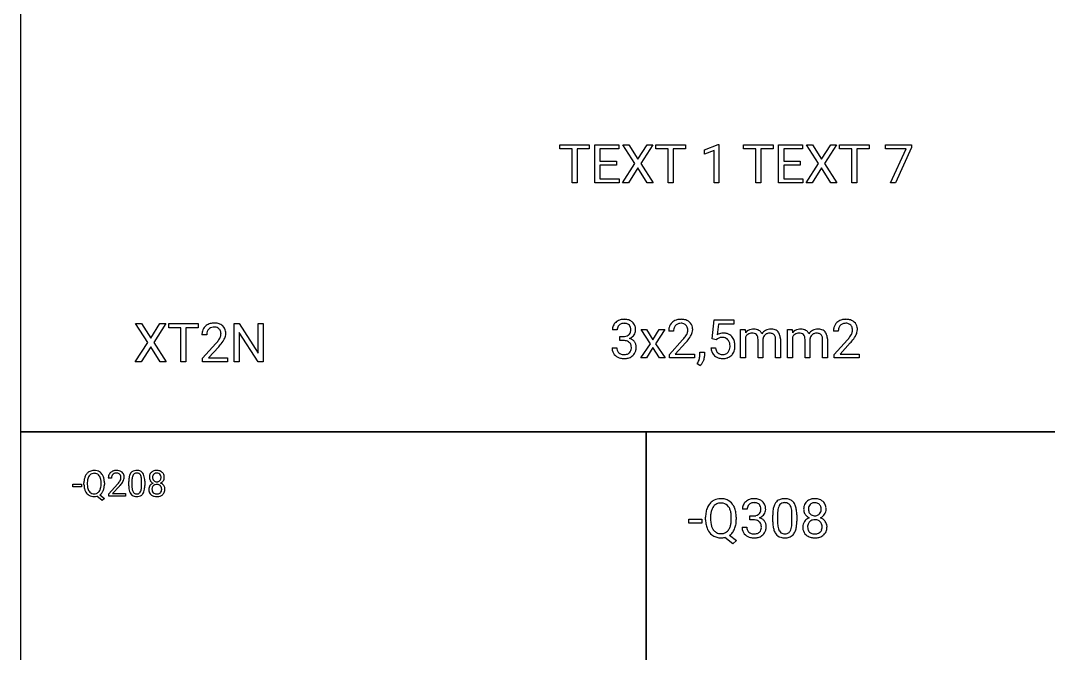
# Model space of a CAD drawing. Header units: metres. Extents: x 0 to 1062, y -1350 to 150.
# Drawn here: x 0 to 287.5, y -962 to -785 of the extents above; entities that cross this region are included whole.
import ezdxf

# ---------------------------------------------------------------- set-up
doc = ezdxf.new("R2010")
doc.units = ezdxf.units.M

msp = doc.modelspace()

# ---------------------------------------------------------------- linework, layer by layer
for p, q in [((0, -750), (0, -900)), ((150.83, -820.85), (150.83, -819.69)), ((150.83, -819.69), (159.08, -819.69)), ((154.25, -820.85), (150.83, -820.85)), ((154.25, -830.36), (154.25, -820.85)), ((159.08, -820.85), (155.65, -820.85)), ((155.65, -820.85), (155.65, -830.36)), ((159.08, -819.69), (159.08, -820.85)), ((160.66, -830.36), (160.66, -819.69)), ((160.66, -819.69), (167.36, -819.69)), ((167.36, -820.85), (162.06, -820.85)), ((162.06, -820.85), (162.06, -824.28)), ((167.36, -819.69), (167.36, -820.85)), ((171.82, -824.98), (168.44, -819.69)), ((168.44, -819.69), (170.09, -819.69)), ((170.09, -819.69), (172.66, -823.78)), ((172.66, -823.78), (175.22, -819.69)), ((176.87, -819.69), (173.5, -824.98)), ((175.22, -819.69), (176.87, -819.69)), ((177.71, -820.85), (177.71, -819.69)), ((177.71, -819.69), (185.96, -819.69)), ((181.13, -820.85), (177.71, -820.85)), ((181.13, -830.36), (181.13, -820.85)), ((185.96, -820.85), (182.53, -820.85)), ((182.53, -820.85), (182.53, -830.36)), ((185.96, -819.69), (185.96, -820.85)), ((191.26, -821.1), (195.14, -819.64)), ((191.26, -822.33), (191.26, -821.1)), ((193.99, -821.33), (191.26, -822.33)), ((193.99, -830.36), (193.99, -821.33)), ((195.14, -819.64), (195.35, -819.64)), ((195.35, -819.64), (195.35, -830.36)), ((202.22, -820.85), (202.22, -819.69)), ((202.22, -819.69), (210.46, -819.69)), ((205.64, -820.85), (202.22, -820.85)), ((205.64, -830.36), (205.64, -820.85)), ((210.46, -820.85), (207.03, -820.85)), ((207.03, -820.85), (207.03, -830.36)), ((210.46, -819.69), (210.46, -820.85)), ((212.04, -830.36), (212.04, -819.69)), ((212.04, -819.69), (218.75, -819.69)), ((218.75, -820.85), (213.45, -820.85)), ((213.45, -820.85), (213.45, -824.28)), ((218.75, -819.69), (218.75, -820.85)), ((223.21, -824.98), (219.83, -819.69)), ((219.83, -819.69), (221.48, -819.69)), ((221.48, -819.69), (224.05, -823.78)), ((224.05, -823.78), (226.61, -819.69)), ((228.26, -819.69), (224.89, -824.98)), ((226.61, -819.69), (228.26, -819.69)), ((229.1, -820.85), (229.1, -819.69)), ((229.1, -819.69), (237.34, -819.69)), ((232.52, -820.85), (229.1, -820.85)), ((232.52, -830.36), (232.52, -820.85)), ((237.34, -820.85), (233.91, -820.85)), ((233.91, -820.85), (233.91, -830.36)), ((237.34, -819.69), (237.34, -820.85)), ((241.96, -820.81), (241.96, -819.69)), ((241.96, -819.69), (249.17, -819.69)), ((247.74, -820.81), (241.96, -820.81)), ((243.33, -830.36), (247.74, -820.81)), ((249.17, -820.46), (244.75, -830.36)), ((249.17, -819.69), (249.17, -820.46)), ((162.06, -824.28), (166.69, -824.28)), ((166.69, -824.28), (166.69, -825.43)), ((168.36, -830.36), (171.82, -824.98)), ((173.5, -824.98), (176.95, -830.36)), ((213.45, -824.28), (218.07, -824.28)), ((218.07, -824.28), (218.07, -825.43)), ((219.75, -830.36), (223.21, -824.98)), ((224.89, -824.98), (228.34, -830.36)), ((166.69, -825.43), (162.06, -825.43)), ((162.06, -825.43), (162.06, -829.21)), ((172.66, -826.2), (170.03, -830.36)), ((175.28, -830.36), (172.66, -826.2)), ((218.07, -825.43), (213.45, -825.43)), ((213.45, -825.43), (213.45, -829.21)), ((224.05, -826.2), (221.41, -830.36)), ((226.67, -830.36), (224.05, -826.2)), ((155.65, -830.36), (154.25, -830.36)), ((167.43, -830.36), (160.66, -830.36)), ((162.06, -829.21), (167.43, -829.21)), ((167.43, -829.21), (167.43, -830.36)), ((170.03, -830.36), (168.36, -830.36)), ((176.95, -830.36), (175.28, -830.36)), ((182.53, -830.36), (181.13, -830.36)), ((195.35, -830.36), (193.99, -830.36)), ((207.03, -830.36), (205.64, -830.36)), ((218.82, -830.36), (212.04, -830.36)), ((213.45, -829.21), (218.82, -829.21)), ((218.82, -829.21), (218.82, -830.36)), ((221.41, -830.36), (219.75, -830.36)), ((228.34, -830.36), (226.67, -830.36)), ((233.91, -830.36), (232.52, -830.36)), ((244.75, -830.36), (243.33, -830.36)), ((35.56, -875.03), (32.18, -869.74)), ((32.18, -869.74), (33.83, -869.74)), ((33.83, -869.74), (36.4, -873.83)), ((36.4, -873.83), (38.96, -869.74)), ((40.61, -869.74), (37.24, -875.03)), ((38.96, -869.74), (40.61, -869.74)), ((41.45, -870.9), (41.45, -869.74)), ((41.45, -869.74), (49.7, -869.74)), ((44.87, -870.9), (41.45, -870.9)), ((44.87, -880.41), (44.87, -870.9)), ((49.7, -870.9), (46.27, -870.9)), ((46.27, -870.9), (46.27, -880.41)), ((49.7, -869.74), (49.7, -870.9)), ((59.7, -880.41), (59.7, -869.74)), ((59.7, -869.74), (61.11, -869.74)), ((61.11, -869.74), (66.5, -878)), ((66.5, -878), (66.5, -869.74)), ((66.5, -869.74), (67.9, -869.74)), ((67.9, -869.74), (67.9, -880.41)), ((193.48, -874), (194.02, -868.68)), ((194.02, -868.68), (199.49, -868.68)), ((195.17, -869.93), (194.85, -872.84)), ((199.49, -869.93), (195.17, -869.93)), ((199.49, -868.68), (199.49, -869.93)), ((52.08, -872.88), (50.72, -872.88)), ((66.48, -880.41), (61.11, -872.19)), ((61.11, -872.19), (61.11, -880.41)), ((166.89, -871.48), (165.53, -871.48)), ((167.6, -873.35), (168.62, -873.35)), ((167.6, -874.46), (167.6, -873.35)), ((176.15, -875.34), (173.55, -871.42)), ((173.55, -871.42), (175.12, -871.42)), ((175.12, -871.42), (176.86, -874.31)), ((176.86, -874.31), (178.61, -871.42)), ((180.2, -871.42), (177.6, -875.34)), ((178.61, -871.42), (180.2, -871.42)), ((182.64, -871.82), (181.29, -871.82)), ((194.57, -874.27), (193.48, -874)), ((194.92, -873.98), (194.57, -874.27)), ((201.41, -879.34), (201.41, -871.42)), ((201.41, -871.42), (202.7, -871.42)), ((202.7, -871.42), (202.73, -872.3)), ((202.77, -873.56), (202.77, -879.34)), ((214.56, -879.34), (214.56, -871.42)), ((214.56, -871.42), (215.84, -871.42)), ((215.84, -871.42), (215.88, -872.3)), ((215.92, -873.56), (215.92, -879.34)), ((228.73, -871.82), (227.37, -871.82)), ((32.1, -880.41), (35.56, -875.03)), ((36.4, -876.25), (33.77, -880.41)), ((39.02, -880.41), (36.4, -876.25)), ((37.24, -875.03), (40.69, -880.41)), ((50.93, -879.43), (54.62, -875.33)), ((55.42, -876.2), (52.56, -879.3)), ((165.44, -876.53), (166.8, -876.53)), ((168.62, -874.46), (167.6, -874.46)), ((173.47, -879.34), (176.15, -875.34)), ((176.88, -876.38), (175.05, -879.34)), ((178.71, -879.34), (176.88, -876.38)), ((177.6, -875.34), (180.28, -879.34)), ((181.49, -878.37), (185.18, -874.27)), ((185.98, -875.14), (183.13, -878.24)), ((193.1, -876.54), (194.38, -876.54)), ((206.28, -879.34), (206.28, -874.15)), ((207.65, -874.08), (207.65, -879.34)), ((211.17, -879.34), (211.17, -874.11)), ((212.52, -874.03), (212.52, -879.34)), ((219.43, -879.34), (219.43, -874.15)), ((220.79, -874.08), (220.79, -879.34)), ((224.32, -879.34), (224.32, -874.11)), ((225.67, -874.03), (225.67, -879.34)), ((227.58, -878.37), (231.27, -874.27)), ((232.07, -875.14), (229.21, -878.24)), ((50.93, -880.41), (50.93, -879.43)), ((52.56, -879.3), (57.91, -879.3)), ((57.91, -879.3), (57.91, -880.41)), ((175.05, -879.34), (173.47, -879.34)), ((180.28, -879.34), (178.71, -879.34)), ((181.49, -879.34), (181.49, -878.37)), ((188.48, -879.34), (181.49, -879.34)), ((183.13, -878.24), (188.48, -878.24)), ((188.48, -878.24), (188.48, -879.34)), ((189.96, -878.96), (189.96, -877.74)), ((189.96, -877.74), (191.28, -877.74)), ((191.28, -877.74), (191.28, -878.8)), ((202.77, -879.34), (201.41, -879.34)), ((207.65, -879.34), (206.28, -879.34)), ((212.52, -879.34), (211.17, -879.34)), ((215.92, -879.34), (214.56, -879.34)), ((220.79, -879.34), (219.43, -879.34)), ((225.67, -879.34), (224.32, -879.34)), ((227.58, -879.34), (227.58, -878.37)), ((234.56, -879.34), (227.58, -879.34)), ((229.21, -878.24), (234.56, -878.24)), ((234.56, -878.24), (234.56, -879.34)), ((33.77, -880.41), (32.1, -880.41)), ((40.69, -880.41), (39.02, -880.41)), ((46.27, -880.41), (44.87, -880.41)), ((57.91, -880.41), (50.93, -880.41)), ((61.11, -880.41), (59.7, -880.41)), ((67.9, -880.41), (66.48, -880.41)), ((190.01, -881.47), (189.24, -880.94)), ((0, -900), (400, -900)), ((175, -900), (0, -900)), ((0, -900), (0, -1050)), ((175, -1050), (175, -900)), ((437.5, -900), (175, -900)), ((175, -900), (175, -1050)), ((17.73, -914.74), (17.73, -914.23)), ((18.67, -914.16), (18.67, -914.68)), ((22.52, -914.75), (22.52, -914.22)), ((23.46, -914.22), (23.46, -914.68)), ((25.43, -912.99), (24.53, -912.99)), ((30.25, -915.09), (30.25, -913.89)), ((31.16, -913.67), (31.16, -915.11)), ((33.84, -915.21), (33.84, -913.74)), ((34.74, -913.8), (34.74, -914.97)), ((14.62, -915.35), (14.62, -914.61)), ((14.62, -914.61), (17.01, -914.61)), ((17.01, -915.35), (14.62, -915.35)), ((17.01, -914.61), (17.01, -915.35)), ((24.67, -917.35), (27.13, -914.62)), ((27.66, -915.2), (25.76, -917.27)), ((22.84, -919.2), (21.34, -918.01)), ((22.21, -917.62), (23.48, -918.61)), ((23.48, -918.61), (22.84, -919.2)), ((24.67, -918), (24.67, -917.35)), ((29.33, -918), (24.67, -918)), ((25.76, -917.27), (29.33, -917.27)), ((29.33, -917.27), (29.33, -918)), ((203.25, -921.64), (201.9, -921.64)), ((186.94, -925.53), (186.94, -924.42)), ((186.94, -924.42), (190.51, -924.42)), ((190.51, -925.53), (186.94, -925.53)), ((190.51, -924.42), (190.51, -925.53)), ((191.6, -924.61), (191.6, -923.84)), ((193.01, -923.73), (193.01, -924.52)), ((198.78, -924.62), (198.78, -923.83)), ((200.19, -923.84), (200.19, -924.52)), ((203.97, -923.51), (204.99, -923.51)), ((203.97, -924.62), (203.97, -923.51)), ((204.99, -924.62), (203.97, -924.62)), ((210.38, -925.14), (210.38, -923.33)), ((211.74, -923), (211.74, -925.17)), ((215.76, -925.32), (215.76, -923.1)), ((217.11, -923.2), (217.11, -924.96)), ((201.8, -926.69), (203.17, -926.69)), ((199.26, -931.31), (197.01, -929.52)), ((198.32, -928.93), (200.22, -930.42)), ((200.22, -930.42), (199.26, -931.31))]:
    msp.add_line(p, q)
for centre, radius, start, end in [((53.7, -872.65), 2.96, 133.4629, 164.4994), ((53.8, -872.73), 3.09, 109.3993, 133.7311), ((53.89, -872.5), 1.75, 127.5802, 135.7627), ((54.09, -873.56), 3.96, 93.838, 109.2571), ((53.96, -872.62), 1.88, 103.7449, 127.1517), ((54.18, -873.51), 2.8, 89.4583, 103.8184), ((54.2, -874.76), 5.16, 89.9476, 94.2489), ((54.24, -874.11), 4.52, 77.3427, 90.4709), ((54.21, -873.17), 2.47, 85.2826, 90.0571), ((54.27, -872.64), 1.93, 68.7646, 85.6884), ((54.37, -872.36), 1.63, 43.1432, 68.4156), ((54.58, -872.67), 3.04, 56.0713, 77.4694), ((54.74, -872.39), 2.71, 47.9297, 55.6151), ((54.87, -872.27), 2.53, 9.7854, 48.2551), ((168.38, -871.44), 2.85, 156.7254, 180.6895), ((168.3, -871.46), 2.78, 131.5241, 155.8625), ((168.55, -871.67), 3.1, 109.4923, 132.2591), ((168.8, -871.42), 1.91, 158.8914, 175.6954), ((168.53, -871.32), 1.62, 133.5328, 158.5491), ((168.61, -871.41), 1.74, 103.4748, 133.5694), ((168.72, -872.2), 3.67, 94.0186, 109.2749), ((168.79, -872.13), 2.49, 89.5225, 103.6892), ((168.81, -873.09), 4.56, 89.9538, 94.3439), ((168.85, -873.05), 4.51, 77.1833, 90.4936), ((168.82, -872.94), 3.29, 84.9801, 90.1027), ((168.96, -871.73), 2.07, 64.9824, 85.9768), ((169.23, -871.1), 1.39, 16.7478, 64.0965), ((169.2, -871.56), 2.99, 55.4019, 77.3239), ((168.08, -871.47), 2.61, -1.0476, 17.2451), ((169.37, -871.27), 2.65, 47.0236, 54.9155), ((169.45, -871.19), 2.53, 20.8442, 47.0924), ((168.77, -871.43), 3.26, 4.0223, 20.6137), ((185.05, -871.79), 3.76, 164.6898, 180.4794), ((184.27, -871.59), 2.96, 133.4629, 164.4994), ((184.37, -871.67), 3.09, 109.3993, 133.7311), ((185.21, -871.73), 2.56, 161.2165, 176.3918), ((184.53, -871.5), 1.84, 135.9423, 161.1924), ((184.45, -871.44), 1.75, 127.5802, 135.7627), ((184.65, -872.5), 3.96, 93.838, 109.2571), ((184.53, -871.56), 1.88, 103.7449, 127.1517), ((184.75, -872.44), 2.8, 89.4583, 103.8184), ((184.77, -873.7), 5.16, 89.9476, 94.2489), ((184.81, -873.05), 4.52, 77.3427, 90.4709), ((184.78, -872.11), 2.47, 85.2826, 90.0571), ((184.83, -871.57), 1.93, 68.7646, 85.6884), ((184.93, -871.3), 1.63, 43.1432, 68.4156), ((185.14, -871.61), 3.04, 56.0713, 77.4694), ((184.83, -871.41), 1.78, 14.3635, 43.5045), ((184.33, -871.53), 2.3, -0.4249, 14.3017), ((185.31, -871.32), 2.71, 47.9297, 55.6151), ((185.44, -871.2), 2.53, 9.7854, 48.2551), ((184.61, -871.38), 3.38, -0.2347, 10.2587), ((231.13, -871.79), 3.76, 164.6898, 180.4794), ((230.35, -871.59), 2.96, 133.4629, 164.4994), ((230.45, -871.67), 3.09, 109.3993, 133.7311), ((231.29, -871.73), 2.56, 161.2165, 176.3918), ((230.61, -871.5), 1.84, 135.9423, 161.1924), ((230.54, -871.44), 1.75, 127.5802, 135.7627), ((230.73, -872.5), 3.96, 93.838, 109.2571), ((230.61, -871.56), 1.88, 103.7449, 127.1517), ((230.83, -872.44), 2.8, 89.4583, 103.8184), ((230.85, -873.7), 5.16, 89.9476, 94.2489), ((230.89, -873.05), 4.52, 77.3427, 90.4709), ((230.86, -872.11), 2.47, 85.2826, 90.0571), ((230.92, -871.57), 1.93, 68.7646, 85.6884), ((231.02, -871.3), 1.63, 43.1432, 68.4156), ((231.22, -871.61), 3.04, 56.0713, 77.4694), ((230.91, -871.41), 1.78, 14.3635, 43.5045), ((230.41, -871.53), 2.3, -0.4249, 14.3017), ((231.39, -871.32), 2.71, 47.9297, 55.6151), ((231.52, -871.2), 2.53, 9.7854, 48.2551), ((230.69, -871.38), 3.38, -0.2347, 10.2587), ((54.48, -872.85), 3.76, 164.6898, 180.4794), ((55.54, -872.88), 3.46, 175.9224, 180.0552), ((54.64, -872.8), 2.56, 161.2165, 176.3918), ((53.96, -872.56), 1.84, 135.9423, 161.1924), ((50.38, -870.75), 6.19, -37.1463, -31.3391), ((54.26, -872.47), 1.78, 14.3635, 43.5045), ((52.61, -872.13), 3.56, -30.9941, -28.2007), ((53.48, -872.58), 2.58, -28.5611, -7.5167), ((53.77, -872.6), 2.3, -0.4249, 14.3017), ((53.61, -872.61), 2.45, -7.2295, 0.0186), ((52.65, -871.87), 4.86, -29.9823, -16.869), ((54.47, -872.42), 2.95, -16.7689, -0.5227), ((54.04, -872.44), 3.38, -0.2347, 10.2587), ((169.32, -871.47), 2.43, 175.3005, 180.056), ((168.6, -870.31), 3.04, -89.5828, -76.9872), ((168.84, -871.32), 2, -77.1573, -56.3541), ((168.98, -871.55), 1.73, -55.8505, -48.2326), ((169.07, -871.65), 1.6, -48.425, -9.5404), ((169.19, -871.04), 3.06, -67.545, -59.8681), ((169.49, -876.72), 2.98, 56.2745, 72.9348), ((168.49, -871.53), 2.19, -10.1534, 0.2425), ((169.4, -871.39), 2.65, -60.0327, -34.5866), ((169.43, -871.38), 2.64, -35.1102, -18.9028), ((169.89, -871.55), 2.15, -18.6386, -0.0375), ((167.69, -871.55), 4.35, -0.0603, 4.499), ((186.1, -871.82), 3.46, 175.9224, 180.0552), ((174.9, -865.11), 13.77, -41.6897, -37.1461), ((180.94, -869.69), 6.19, -37.1463, -31.3391), ((183.18, -871.07), 3.56, -30.9941, -28.2007), ((184.05, -871.52), 2.58, -28.5611, -7.5167), ((179.36, -868.57), 9.31, -40.6727, -30.0526), ((184.18, -871.55), 2.45, -7.2295, 0.0186), ((183.22, -870.8), 4.86, -29.9823, -16.869), ((185.04, -871.36), 2.95, -16.7689, -0.5227), ((196.53, -875.7), 3.32, 96.5934, 120.3494), ((195.91, -875.27), 1.62, 112.8903, 127.3219), ((196.1, -875.73), 2.12, 100.7451, 112.8151), ((196.29, -876.78), 3.19, 89.5776, 100.6312), ((196.62, -876.37), 3.99, 89.9156, 96.8935), ((196.33, -876.1), 2.51, 79.6849, 90.2352), ((196.66, -875.95), 3.57, 74.1679, 90.5368), ((196.45, -875.5), 1.89, 41.5762, 80.1308), ((196.88, -875.16), 2.75, 41.3103, 73.9507), ((196.56, -875.44), 3.17, 17.7378, 41.4122), ((204.88, -874.09), 2.8, 100.3147, 140.1566), ((204.75, -874.4), 2.15, 145.15, 156.9011), ((204.36, -874.13), 1.68, 103.2507, 145.2633), ((204.57, -874.92), 2.5, 89.4977, 103.6889), ((205.07, -874.97), 3.7, 89.7492, 100.6868), ((204.63, -874.77), 2.35, 73.6234, 90.9303), ((205.11, -874.71), 3.44, 77.6386, 90.4719), ((204.9, -873.82), 1.36, 48.5718, 73.4638), ((204.9, -873.78), 1.34, 16.9411, 47.2709), ((205.39, -873.51), 2.2, 52.0491, 78.0346), ((203.84, -874.11), 2.44, -1.0348, 16.955), ((205.4, -873.43), 2.14, 24.4324, 50.9273), ((209.81, -874.26), 3, 118.576, 145.1954), ((210.09, -874.34), 2.46, 169.6382, 174.0077), ((209.63, -874.24), 1.98, 154.8037, 169.9564), ((209.35, -874.12), 1.68, 132.0197, 154.5908), ((209.36, -874.12), 1.69, 104.1018, 132.2478), ((209.67, -873.97), 2.68, 102.9387, 118.8207), ((209.46, -874.55), 2.13, 89.609, 104.0282), ((209.85, -874.8), 3.52, 89.6091, 102.8285), ((209.5, -875.45), 3.03, 80.5344, 90.4335), ((209.94, -874.72), 3.45, 71.7698, 91.0655), ((209.71, -874.2), 1.76, 66.4323, 80.6559), ((209.98, -873.6), 1.1, 43.25, 66.571), ((209.87, -873.68), 1.24, 25.3306, 42.396), ((209.44, -873.88), 1.71, 11.4675, 25.2189), ((210.38, -873.36), 2.02, 30.0284, 71.7493), ((208.37, -874.09), 2.8, -0.5371, 11.3469), ((209.8, -873.68), 2.68, 12.5337, 29.6219), ((208.08, -874.06), 4.44, 0.3768, 12.5853), ((218.03, -874.09), 2.8, 100.3147, 140.1566), ((217.9, -874.4), 2.15, 145.15, 156.9011), ((217.51, -874.13), 1.68, 103.2507, 145.2633), ((217.72, -874.92), 2.5, 89.4977, 103.6889), ((218.21, -874.97), 3.7, 89.7492, 100.6868), ((217.78, -874.77), 2.35, 73.6234, 90.9303), ((218.26, -874.71), 3.44, 77.6386, 90.4719), ((218.05, -873.82), 1.36, 48.5718, 73.4638), ((218.05, -873.78), 1.34, 16.9411, 47.2709), ((218.54, -873.51), 2.2, 52.0491, 78.0346), ((216.99, -874.11), 2.44, -1.0348, 16.955), ((218.54, -873.43), 2.14, 24.4324, 50.9273), ((222.96, -874.26), 3, 118.576, 145.1954), ((223.24, -874.34), 2.46, 169.6382, 174.0077), ((222.77, -874.24), 1.98, 154.8037, 169.9564), ((222.5, -874.12), 1.68, 132.0197, 154.5908), ((222.51, -874.12), 1.69, 104.1018, 132.2478), ((222.81, -873.97), 2.68, 102.9387, 118.8207), ((222.61, -874.55), 2.13, 89.609, 104.0282), ((223, -874.8), 3.52, 89.6091, 102.8285), ((222.65, -875.45), 3.03, 80.5344, 90.4335), ((223.08, -874.72), 3.45, 71.7698, 91.0655), ((222.86, -874.2), 1.76, 66.4323, 80.6559), ((223.12, -873.6), 1.1, 43.25, 66.571), ((223.01, -873.68), 1.24, 25.3306, 42.396), ((222.59, -873.88), 1.71, 11.4675, 25.2189), ((223.53, -873.36), 2.02, 30.0284, 71.7493), ((221.52, -874.09), 2.8, -0.5371, 11.3469), ((222.94, -873.68), 2.68, 12.5337, 29.6219), ((221.23, -874.06), 4.44, 0.3768, 12.5853), ((232.18, -871.82), 3.46, 175.9224, 180.0552), ((220.99, -865.11), 13.77, -41.6897, -37.1461), ((227.03, -869.69), 6.19, -37.1463, -31.3391), ((229.26, -871.07), 3.56, -30.9941, -28.2007), ((230.13, -871.52), 2.58, -28.5611, -7.5167), ((225.44, -868.57), 9.31, -40.6727, -30.0526), ((230.26, -871.55), 2.45, -7.2295, 0.0186), ((229.3, -870.8), 4.86, -29.9823, -16.869), ((231.12, -871.36), 2.95, -16.7689, -0.5227), ((44.34, -866.17), 13.77, -41.6897, -37.1461), ((44.61, -866.21), 14.72, -42.7398, -40.1353), ((48.8, -869.63), 9.31, -40.6727, -30.0526), ((168.74, -876.54), 3.3, 179.7619, 190.8396), ((168.91, -876.55), 2.11, 179.4882, 195.5731), ((168.59, -878.27), 3.81, 80.1228, 89.5476), ((168.81, -877.01), 2.53, 67.7818, 80.1624), ((169.09, -876.35), 1.81, 49.2602, 67.8329), ((169.22, -876.17), 1.59, 14.7964, 48.8337), ((168.49, -876.49), 2.35, -18.8839, -3.539), ((168.48, -876.37), 2.37, -0.6035, 14.9827), ((167.6, -876.4), 3.25, -4.0548, 0.0584), ((169.8, -876.22), 2.39, 36.7001, 55.9859), ((169.85, -876.18), 2.32, 16.751, 36.6134), ((168.64, -876.4), 3.56, -15.6572, 0.5353), ((169.26, -876.34), 2.94, -0.5437, 16.4445), ((175.17, -865.15), 14.72, -42.7398, -40.1353), ((197.48, -876.15), 4.39, -174.9109, -170.4845), ((196.55, -876.33), 3.45, -170.8583, -155.2291), ((197.3, -876.16), 2.94, -172.7156, -160.2165), ((196.31, -875.64), 2.1, 34.5375, 41.9472), ((196.16, -875.72), 2.26, 12.9794, 34.1925), ((195.2, -876.06), 3.24, -16.3392, -3.1048), ((195.26, -875.93), 3.18, -0.4468, 13.0284), ((194.03, -875.96), 4.42, -3.5369, 0.0475), ((195.41, -875.81), 4.38, 3.47, 17.7593), ((194.95, -875.99), 4.86, -13.0447, 0.4896), ((193.98, -875.94), 5.82, -0.0495, 3.888), ((221.25, -865.15), 14.72, -42.7398, -40.1353), ((168.06, -876.68), 2.61, -169.3312, -130.1365), ((168.48, -876.22), 3.23, -130.5569, -102.6389), ((168.45, -876.67), 1.63, -164.2311, -132.3002), ((168.56, -876.55), 1.8, -132.487, -108.5724), ((168.79, -874.94), 4.55, -102.8748, -89.5849), ((168.75, -876), 2.38, -108.5063, -93.6627), ((168.82, -875.26), 3.13, -94.0728, -89.9494), ((168.85, -875.48), 2.9, -90.5457, -77.1922), ((168.82, -874.49), 5, -90.0477, -85.8398), ((168.93, -875.57), 3.91, -86.2036, -71.3288), ((169.06, -876.43), 1.93, -77.0037, -62.3965), ((169.22, -876.75), 1.58, -62.2119, -45.4862), ((169.18, -876.33), 3.12, -71.1977, -48.084), ((169.18, -876.72), 1.62, -45.1232, -18.8574), ((169.46, -876.62), 2.71, -48.3599, -15.8296), ((186.77, -878.87), 3.19, -20.1548, -1.7403), ((188.09, -878.79), 3.2, -20.5761, -0.2519), ((195.98, -876.58), 2.83, -155.017, -131.1714), ((196.12, -876.4), 3.05, -131.0741, -102.986), ((196.34, -876.52), 1.92, -160.4037, -139.6121), ((196.12, -876.68), 1.65, -139.0852, -131.4217), ((196.19, -876.6), 1.75, -131.2758, -108.1216), ((196.4, -875.29), 4.2, -103.1557, -89.5859), ((196.36, -876.08), 2.3, -108.0685, -93.6128), ((196.42, -875.4), 2.99, -93.9966, -89.9522), ((196.45, -876.16), 2.22, -90.5796, -73.5789), ((196.43, -874.54), 4.95, -90.0602, -85.5664), ((196.56, -875.79), 3.7, -86.0508, -69.6335), ((196.58, -876.65), 1.71, -73.275, -39.3994), ((196.86, -876.61), 2.82, -69.439, -43.1582), ((196.24, -876.37), 2.15, -39.3705, -16.1409), ((196.75, -876.51), 2.97, -43.1841, -35.3691), ((196.48, -876.35), 3.29, -34.9299, -12.9398), ((185.98, -878.56), 4.04, -36.1356, -20.3888), ((188.04, -879.06), 3.11, -50.7115, -37.3395), ((187.39, -878.57), 3.92, -37.2714, -25.8294), ((187.43, -878.56), 3.89, -26.176, -20.2469), ((20.46, -913.34), 2.53, 122.6491, 140.1581), ((20.51, -913.42), 2.62, 97.141, 122.5801), ((20.59, -913.92), 3.13, 89.9057, 97.4096), ((20.61, -913.83), 3.04, 74.9772, 90.3785), ((20.72, -913.38), 2.57, 57.5271, 74.7509), ((20.72, -913.37), 2.57, 31.3472, 57.3704), ((26.59, -912.89), 2.06, 109.3993, 133.7311), ((26.77, -913.44), 2.64, 93.838, 109.2571), ((26.85, -914.24), 3.44, 89.9476, 94.2489), ((26.88, -913.81), 3.01, 77.3427, 90.4709), ((27.1, -912.85), 2.03, 56.0713, 77.4694), ((27.21, -912.66), 1.81, 47.9297, 55.6151), ((27.3, -912.58), 1.69, 9.7854, 48.2551), ((32.17, -912.53), 1.69, 113.9045, 144.8711), ((32.38, -913.04), 2.24, 94.2783, 113.4357), ((32.49, -913.98), 3.19, 89.919, 94.9543), ((32.51, -913.75), 2.96, 79.8808, 90.3219), ((32.7, -912.79), 1.98, 59.7342, 80.2344), ((32.84, -912.52), 1.67, 36.1874, 59.1551), ((37.74, -912.58), 1.7, 132.2456, 164.5091), ((37.88, -912.73), 1.9, 108.8611, 132.4173), ((38.05, -913.23), 2.43, 93.7702, 108.744), ((38.11, -913.93), 3.14, 89.9506, 94.1551), ((38.14, -913.52), 2.72, 76.5948, 90.4404), ((38.32, -912.77), 1.95, 47.8368, 76.7776), ((38.5, -912.58), 1.69, 22.0412, 47.9277), ((22.73, -914.2), 5, 169.1598, 180.2946), ((21.59, -913.99), 3.83, 155.8166, 169.1085), ((20.84, -913.64), 3.01, 140.3944, 156.0034), ((23.37, -914.19), 4.7, 171.0123, 179.58), ((21.88, -913.95), 3.19, 159.9553, 171.0502), ((21.02, -913.63), 2.27, 143.3323, 160.0447), ((20.7, -913.41), 1.88, 135.1962, 143.0669), ((20.49, -913.19), 1.58, 108.822, 135.4393), ((20.57, -913.48), 1.88, 89.4032, 108.3103), ((20.6, -913.75), 2.15, 78.5745, 90.3014), ((20.72, -913.21), 1.59, 35.4899, 78.9194), ((20.26, -913.56), 2.17, 21.4434, 35.9895), ((19.43, -913.88), 3.06, 9.8565, 21.4123), ((17.66, -914.18), 4.86, -0.4219, 9.7739), ((20.22, -913.7), 3.17, 24.1911, 31.7086), ((19.64, -913.95), 3.79, 10.6548, 24.0391), ((18.32, -914.2), 5.13, -0.3161, 10.6209), ((27.04, -912.97), 2.51, 164.6898, 180.4794), ((26.52, -912.83), 1.97, 133.4629, 164.4994), ((27.74, -912.99), 2.31, 175.9224, 180.0552), ((27.14, -912.93), 1.71, 161.2165, 176.3918), ((26.69, -912.78), 1.23, 135.9423, 161.1924), ((26.64, -912.73), 1.16, 127.5802, 135.7627), ((26.69, -912.81), 1.26, 103.7449, 127.1517), ((26.84, -913.4), 1.87, 89.4583, 103.8184), ((26.86, -913.18), 1.64, 85.2826, 90.0571), ((26.9, -912.82), 1.28, 68.7646, 85.6884), ((20.28, -908.51), 9.18, -41.6897, -37.1461), ((26.96, -912.64), 1.09, 43.1432, 68.4156), ((24.3, -911.57), 4.13, -37.1463, -31.3391), ((26.89, -912.71), 1.19, 14.3635, 43.5045), ((25.79, -912.49), 2.37, -30.9941, -28.2007), ((26.37, -912.79), 1.72, -28.5611, -7.5167), ((23.25, -910.82), 6.21, -40.6727, -30.0526), ((26.56, -912.8), 1.53, -0.4249, 14.3017), ((26.46, -912.81), 1.63, -7.2295, 0.0186), ((25.82, -912.31), 3.24, -29.9823, -16.869), ((27.03, -912.68), 1.97, -16.7689, -0.5227), ((26.75, -912.69), 2.25, -0.2347, 10.2587), ((36.99, -913.84), 6.73, 171.3605, 180.4314), ((34.11, -913.4), 3.82, 160.3049, 171.3303), ((32.72, -912.9), 2.35, 145.1146, 160.3691), ((37.01, -913.69), 5.86, 173.626, 179.7295), ((34.61, -913.42), 3.43, 165.0175, 173.7342), ((33.08, -913), 1.85, 149.6234, 165.4259), ((32.4, -912.6), 1.06, 125.8471, 149.3151), ((32.39, -912.62), 1.07, 101.6851, 125.0627), ((32.49, -913.05), 1.52, 89.6223, 101.9167), ((32.5, -913.22), 1.68, 84.3403, 90.0926), ((32.56, -912.75), 1.21, 63.4356, 85.0199), ((32.62, -912.6), 1.05, 30.7009, 62.4934), ((32.06, -912.93), 1.7, 16.4173, 30.7965), ((30.68, -913.35), 3.14, 7.0754, 16.6026), ((27.9, -913.7), 5.94, -0.3813, 7.0913), ((32.26, -912.91), 2.37, 17.6061, 35.6109), ((30.62, -913.45), 4.09, 7.5233, 17.9382), ((27.88, -913.83), 6.86, 0.2523, 7.6309), ((38.29, -912.73), 2.26, 164.6187, 180.5293), ((37.91, -912.75), 1.89, 179.9083, 187.7108), ((37.66, -912.79), 1.63, -172.4543, -146.5511), ((37.8, -912.7), 1.8, -146.6751, -130.9799), ((37.91, -912.56), 1.98, -130.7825, -116.0625), ((38.73, -912.76), 1.8, 175.6672, 180.0554), ((38.41, -912.78), 1.48, 179.5411, 194.2595), ((38.29, -912.72), 1.37, 160.266, 176.1052), ((38.04, -912.87), 1.11, -165.7641, -135.8223), ((38, -912.62), 1.06, 135.0044, 160.0998), ((38.02, -912.63), 1.08, 104.7942, 135.1499), ((38, -912.91), 1.05, -136.0171, -110.9789), ((38.08, -912.7), 1.27, -110.6879, -94.1783), ((38.1, -912.95), 1.41, 89.5353, 104.7191), ((38.11, -912.34), 1.63, -94.5868, -89.9442), ((38.12, -912.93), 1.39, 79.9357, 90.198), ((38.13, -912.55), 1.43, -90.4969, -75.2402), ((38.17, -912.65), 1.11, 44.1669, 80.1737), ((38.22, -912.9), 1.06, -75.2254, -44.0598), ((38.17, -912.67), 1.13, 14.835, 44.7757), ((38.2, -912.88), 1.09, -44.2661, -20.183), ((38.23, -912.42), 2.14, -63.9762, -56.9832), ((37.98, -912.8), 1.32, -19.9437, -4.0681), ((37.86, -912.75), 1.44, -0.4472, 14.7229), ((37.62, -912.77), 1.69, -4.4454, 0.0517), ((38.39, -912.65), 1.86, -57.1554, -34.0896), ((38.61, -912.8), 1.6, -34.1918, -16.5208), ((38.2, -912.68), 2, 4.3629, 21.6606), ((38.45, -912.76), 1.76, -16.2341, 0.344), ((37.62, -912.75), 2.59, -0.0599, 4.7919), ((22.6, -914.72), 4.86, -179.7451, -168.5335), ((21.47, -914.95), 3.71, -168.4818, -155.0559), ((20.99, -915.16), 3.19, -154.9394, -147.5509), ((20.52, -915.48), 2.62, -147.8709, -122.5481), ((23.28, -914.71), 4.61, 179.6007, 190.1326), ((21.76, -914.98), 3.06, -169.7673, -158.2455), ((21.05, -915.26), 2.31, -158.1908, -144.263), ((20.59, -915.6), 1.72, -144.5684, -124.0857), ((20.52, -915.67), 1.63, -123.3461, -96.7451), ((20.73, -915.71), 1.58, -71.8237, -36.1896), ((20.25, -915.34), 2.19, -36.4866, -19.3298), ((20.74, -915.55), 2.54, -54.5449, -38.1132), ((19.23, -914.98), 3.27, -19.4826, -8.5495), ((17.51, -914.71), 5.01, -8.6088, -0.3922), ((20.34, -915.25), 3.04, -37.927, -23.3627), ((19.75, -914.99), 3.68, -23.3806, -10.0886), ((18.16, -914.71), 5.29, -10.0906, 0.34), ((20.45, -908.54), 9.81, -42.7398, -40.1353), ((36.87, -915.04), 6.62, -179.5379, -172.0299), ((34.37, -915.4), 4.09, -172.1182, -161.7654), ((32.86, -915.91), 2.49, -162.0305, -144.7377), ((37, -915.15), 5.85, 179.6245, 187.282), ((34.37, -915.49), 3.19, -172.7199, -163.1688), ((33.04, -915.89), 1.8, -163.3154, -149.3269), ((32.49, -916.22), 1.16, -149.3512, -127.0543), ((32.62, -916.33), 1.02, -70.4139, -40.6172), ((32.48, -916.21), 1.2, -40.7966, -31.9756), ((31.95, -915.91), 1.81, -31.1132, -14.8036), ((30.36, -915.46), 3.46, -15.2599, -6.4575), ((27.81, -915.16), 6.03, -6.5767, -0.5013), ((32.23, -915.97), 2.39, -34.534, -19.3947), ((30.8, -915.46), 3.91, -19.4648, -8.5613), ((27.84, -915.02), 6.9, -8.5335, 0.4264), ((37.66, -916.06), 1.81, 145.6796, 180.626), ((38.22, -916.09), 2.37, 179.7613, 190.3598), ((37.65, -916.21), 1.78, -170.0931, -131.2808), ((37.74, -916.11), 1.9, 120.4289, 145.7869), ((38.21, -916.02), 1.45, 159.708, 175.8648), ((38.61, -916.06), 1.85, 175.4804, 180.0531), ((38.39, -916.08), 1.63, 179.4727, 194.3057), ((37.93, -916.41), 2.25, 113.1666, 120.6787), ((37.9, -916.21), 1.13, -165.8786, -134.144), ((37.98, -915.94), 1.21, 135.0402, 159.44), ((37.91, -916.18), 1.15, -133.786, -108.6435), ((37.98, -915.94), 1.21, 104.508, 135.2358), ((38.09, -916.35), 1.63, 89.5157, 104.5248), ((38.11, -916.57), 1.85, 85.4307, 90.0525), ((38.15, -916.18), 1.46, 69.5533, 85.8025), ((38.27, -916.11), 1.24, -76.7857, -54.3356), ((38.22, -915.97), 1.24, 45.0008, 69.2618), ((38.33, -916.2), 1.13, -53.9016, -45.9701), ((38.23, -915.97), 1.23, 15.2119, 45.4524), ((38.33, -916.21), 1.12, -46.0663, -20.6058), ((38.32, -916.36), 2.19, 51.8716, 67.0503), ((38.06, -916.11), 1.41, -20.3722, -4.0391), ((37.92, -916.05), 1.56, -0.4519, 15.0356), ((37.62, -916.07), 1.85, -4.4797, 0.0572), ((38.46, -916.17), 1.95, 35.2355, 51.6538), ((38.61, -916.23), 1.75, -49.1495, -16.4326), ((38.64, -916.05), 1.73, 8.2707, 35.535), ((38.15, -916.1), 2.23, -16.1308, 0.5345), ((38.44, -916.08), 1.94, -0.0949, 8.3013), ((20.49, -915.52), 2.57, -122.4577, -105.4207), ((20.58, -915.15), 2.96, -105.1861, -89.6502), ((20.6, -915.18), 2.13, -97.2842, -89.883), ((20.62, -915.32), 1.99, -90.6415, -72.3834), ((20.62, -915.05), 3.05, -90.2835, -76.2094), ((32.22, -916.34), 1.73, -144.2752, -106.3989), ((32.47, -915.5), 2.61, -106.4234, -89.2619), ((32.41, -916.31), 1.04, -126.4303, -106.4901), ((32.49, -916.01), 1.35, -106.2029, -89.4379), ((32.52, -916.03), 1.33, -90.795, -70.9613), ((32.51, -914.98), 3.12, -90.0819, -84.9622), ((32.62, -915.89), 2.2, -85.6337, -66.2168), ((32.81, -916.37), 1.69, -65.6916, -34.7171), ((37.79, -916.07), 1.99, -131.6572, -124.2259), ((37.88, -915.91), 2.17, -123.8524, -102.7646), ((38.09, -915.01), 3.09, -102.8363, -89.5528), ((38.06, -915.75), 1.61, -108.6346, -93.5767), ((38.11, -915.19), 2.18, -94.0443, -89.9452), ((38.13, -915.53), 1.83, -90.5058, -76.6922), ((38.12, -914.59), 3.51, -90.0474, -86.0021), ((38.19, -915.38), 2.71, -86.3814, -71.9456), ((38.39, -915.99), 2.07, -71.8887, -48.8307), ((195.7, -922.52), 3.8, 122.6491, 140.1581), ((195.76, -922.63), 3.92, 97.141, 122.5801), ((195.86, -922.72), 2.82, 89.4032, 108.3103), ((195.88, -923.38), 4.69, 89.9057, 97.4096), ((195.92, -923.25), 4.56, 74.9772, 90.3785), ((195.9, -923.13), 3.22, 78.5745, 90.3014), ((196.08, -922.31), 2.39, 35.4899, 78.9194), ((196.08, -922.57), 3.85, 57.5271, 74.7509), ((196.07, -922.56), 3.85, 31.3472, 57.3704), ((204.67, -921.62), 2.78, 131.5241, 155.8625), ((204.91, -921.83), 3.1, 109.4923, 132.2591), ((204.98, -921.57), 1.74, 103.4748, 133.5694), ((205.09, -922.37), 3.67, 94.0186, 109.2749), ((205.16, -922.29), 2.49, 89.5225, 103.6892), ((205.18, -923.26), 4.56, 89.9538, 94.3439), ((205.22, -923.21), 4.51, 77.1833, 90.4936), ((205.19, -923.1), 3.29, 84.9801, 90.1027), ((205.33, -921.89), 2.07, 64.9824, 85.9768), ((205.56, -921.72), 2.99, 55.4019, 77.3239), ((205.74, -921.43), 2.65, 47.0236, 54.9155), ((205.82, -921.35), 2.53, 20.8442, 47.0924), ((214.09, -921.85), 3.53, 145.1146, 160.3691), ((213.26, -921.29), 2.53, 113.9045, 144.8711), ((213.57, -922.06), 3.36, 94.2783, 113.4357), ((213.58, -921.42), 1.6, 101.6851, 125.0627), ((213.73, -922.08), 2.28, 89.6223, 101.9167), ((213.74, -923.47), 4.78, 89.919, 94.9543), ((213.77, -923.13), 4.43, 79.8808, 90.3219), ((213.75, -922.33), 2.52, 84.3403, 90.0926), ((213.84, -921.63), 1.81, 63.4356, 85.0199), ((214.04, -921.69), 2.97, 59.7342, 80.2344), ((214.25, -921.28), 2.51, 36.1874, 59.1551), ((213.39, -921.87), 3.56, 17.6061, 35.6109), ((221.61, -921.37), 2.55, 132.2456, 164.5091), ((221.82, -921.59), 2.85, 108.8611, 132.4173), ((222.03, -921.45), 1.62, 104.7942, 135.1499), ((222.07, -922.34), 3.64, 93.7702, 108.744), ((222.16, -921.93), 2.12, 89.5353, 104.7191), ((222.17, -923.4), 4.7, 89.9506, 94.1551), ((222.2, -922.78), 4.09, 76.5948, 90.4404), ((222.18, -921.89), 2.08, 79.9357, 90.198), ((222.26, -921.48), 1.67, 44.1669, 80.1737), ((222.48, -921.65), 2.93, 47.8368, 76.7776), ((222.75, -921.37), 2.53, 22.0412, 47.9277), ((199.1, -923.8), 7.5, 169.1598, 180.2946), ((197.38, -923.48), 5.75, 155.8166, 169.1085), ((196.26, -922.96), 4.51, 140.3944, 156.0034), ((200.05, -923.78), 7.05, 171.0123, 179.58), ((197.82, -923.43), 4.78, 159.9553, 171.0502), ((196.53, -922.95), 3.41, 143.3323, 160.0447), ((196.05, -922.61), 2.82, 135.1962, 143.0669), ((195.73, -922.29), 2.37, 108.822, 135.4393), ((195.4, -922.84), 3.25, 21.4434, 35.9895), ((194.15, -923.32), 4.59, 9.8565, 21.4123), ((191.49, -923.77), 7.29, -0.4219, 9.7739), ((195.33, -923.05), 4.75, 24.1911, 31.7086), ((194.46, -923.43), 5.69, 10.6548, 24.0391), ((192.48, -923.79), 7.7, -0.3161, 10.6209), ((204.75, -921.6), 2.85, 156.7254, 180.6895), ((205.69, -921.64), 2.43, 175.3005, 180.056), ((205.17, -921.58), 1.91, 158.8914, 175.6954), ((204.9, -921.49), 1.62, 133.5328, 158.5491), ((205.6, -921.26), 1.39, 16.7478, 64.0965), ((205.44, -921.81), 1.6, -48.425, -9.5404), ((204.44, -921.63), 2.61, -1.0476, 17.2451), ((204.85, -921.69), 2.19, -10.1534, 0.2425), ((205.79, -921.54), 2.64, -35.1102, -18.9028), ((205.14, -921.59), 3.26, 4.0223, 20.6137), ((206.26, -921.71), 2.15, -18.6386, -0.0375), ((204.06, -921.71), 4.35, -0.0603, 4.499), ((220.48, -923.25), 10.1, 171.3605, 180.4314), ((216.16, -922.6), 5.73, 160.3049, 171.3303), ((220.52, -923.04), 8.79, 173.626, 179.7295), ((216.91, -922.63), 5.15, 165.0175, 173.7342), ((214.62, -922), 2.78, 149.6234, 165.4259), ((213.59, -921.4), 1.59, 125.8471, 149.3151), ((213.92, -921.4), 1.57, 30.7009, 62.4934), ((213.09, -921.9), 2.54, 16.4173, 30.7965), ((211.01, -922.52), 4.71, 7.0754, 16.6026), ((206.84, -923.04), 8.91, -0.3813, 7.0913), ((210.94, -922.68), 6.14, 7.5233, 17.9382), ((206.83, -923.24), 10.28, 0.2523, 7.6309), ((222.43, -921.59), 3.4, 164.6187, 180.5293), ((221.87, -921.63), 2.84, 179.9083, 187.7108), ((221.48, -921.69), 2.45, -172.4543, -146.5511), ((222.44, -921.58), 2.05, 160.266, 176.1052), ((223.09, -921.64), 2.7, 175.6672, 180.0554), ((222.61, -921.66), 2.23, 179.5411, 194.2595), ((222.06, -921.8), 1.66, -165.7641, -135.8223), ((222, -921.43), 1.59, 135.0044, 160.0998), ((222.25, -921.51), 1.69, 14.835, 44.7757), ((222.3, -921.81), 1.64, -44.2661, -20.183), ((221.97, -921.7), 1.99, -19.9437, -4.0681), ((221.79, -921.63), 2.17, -0.4472, 14.7229), ((221.43, -921.65), 2.53, -4.4454, 0.0517), ((222.91, -921.7), 2.4, -34.1918, -16.5208), ((222.31, -921.52), 3, 4.3629, 21.6606), ((222.67, -921.64), 2.64, -16.2341, 0.344), ((221.43, -921.62), 3.88, -0.0599, 4.7919), ((198.9, -924.58), 7.3, -179.7451, -168.5335), ((199.92, -924.56), 6.91, 179.6007, 190.1326), ((193.85, -924.96), 4.9, -19.4826, -8.5495), ((191.26, -924.57), 7.52, -8.6088, -0.3922), ((192.25, -924.56), 7.94, -10.0906, 0.34), ((204.97, -920.48), 3.04, -89.5828, -76.9872), ((204.96, -928.43), 3.81, 80.1228, 89.5476), ((205.18, -927.17), 2.53, 67.7818, 80.1624), ((205.21, -921.48), 2, -77.1573, -56.3541), ((205.45, -926.51), 1.81, 49.2602, 67.8329), ((205.34, -921.71), 1.73, -55.8505, -48.2326), ((205.59, -926.33), 1.59, 14.7964, 48.8337), ((205.56, -921.2), 3.06, -67.545, -59.8681), ((205.85, -926.88), 2.98, 56.2745, 72.9348), ((205.77, -921.55), 2.65, -60.0327, -34.5866), ((206.17, -926.39), 2.39, 36.7001, 55.9859), ((206.22, -926.34), 2.32, 16.751, 36.6134), ((205.63, -926.5), 2.94, -0.5437, 16.4445), ((220.31, -925.06), 9.93, -179.5379, -172.0299), ((220.51, -925.23), 8.77, 179.6245, 187.282), ((206.72, -925.24), 9.04, -6.5767, -0.5013), ((206.76, -925.03), 10.35, -8.5335, 0.4264), ((221.5, -926.6), 2.71, 145.6796, 180.626), ((221.61, -926.67), 2.85, 120.4289, 145.7869), ((221.7, -921.55), 2.7, -146.6751, -130.9799), ((221.87, -921.34), 2.97, -130.7825, -116.0625), ((221.89, -927.12), 3.38, 113.1666, 120.6787), ((221.97, -926.41), 1.81, 135.0402, 159.44), ((221.98, -926.41), 1.81, 104.508, 135.2358), ((222, -921.87), 1.57, -136.0171, -110.9789), ((222.11, -921.56), 1.9, -110.6879, -94.1783), ((222.14, -927.03), 2.45, 89.5157, 104.5248), ((222.17, -921.01), 2.45, -94.5868, -89.9442), ((222.16, -927.35), 2.77, 85.4307, 90.0525), ((222.19, -921.32), 2.14, -90.4969, -75.2402), ((222.22, -926.77), 2.19, 69.5533, 85.8025), ((222.33, -921.86), 1.59, -75.2254, -44.0598), ((222.33, -926.45), 1.85, 45.0008, 69.2618), ((222.34, -926.46), 1.85, 15.2119, 45.4524), ((222.35, -921.14), 3.21, -63.9762, -56.9832), ((222.47, -927.05), 3.29, 51.8716, 67.0503), ((222.58, -921.48), 2.79, -57.1554, -34.0896), ((222.69, -926.75), 2.92, 35.2355, 51.6538), ((222.96, -926.58), 2.6, 8.2707, 35.535), ((197.21, -924.92), 5.57, -168.4818, -155.0559), ((196.49, -925.24), 4.78, -154.9394, -147.5509), ((195.79, -925.71), 3.94, -147.8709, -122.5481), ((197.64, -924.96), 4.59, -169.7673, -158.2455), ((196.58, -925.38), 3.46, -158.1908, -144.263), ((195.88, -925.9), 2.59, -144.5684, -124.0857), ((195.78, -926), 2.45, -123.3461, -96.7451), ((195.89, -925.27), 3.19, -97.2842, -89.883), ((195.93, -925.48), 2.98, -90.6415, -72.3834), ((196.1, -926.06), 2.37, -71.8237, -36.1896), ((195.37, -925.51), 3.28, -36.4866, -19.3298), ((196.11, -925.82), 3.81, -54.5449, -38.1132), ((195.51, -925.37), 4.56, -37.927, -23.3627), ((194.63, -924.99), 5.52, -23.3806, -10.0886), ((205.1, -926.71), 3.3, 179.7619, 190.8396), ((204.43, -926.84), 2.61, -169.3312, -130.1365), ((205.27, -926.71), 2.11, 179.4882, 195.5731), ((204.81, -926.83), 1.63, -164.2311, -132.3002), ((204.93, -926.71), 1.8, -132.487, -108.5724), ((205.12, -926.16), 2.38, -108.5063, -93.6627), ((205.19, -925.42), 3.13, -94.0728, -89.9494), ((205.22, -925.64), 2.9, -90.5457, -77.1922), ((205.43, -926.59), 1.93, -77.0037, -62.3965), ((205.58, -926.91), 1.58, -62.2119, -45.4862), ((205.55, -926.88), 1.62, -45.1232, -18.8574), ((204.86, -926.65), 2.35, -18.8839, -3.539), ((204.84, -926.54), 2.37, -0.6035, 14.9827), ((203.96, -926.56), 3.25, -4.0548, 0.0584), ((205.83, -926.79), 2.71, -48.3599, -15.8296), ((205.01, -926.56), 3.56, -15.6572, 0.5353), ((216.55, -925.59), 6.13, -172.1182, -161.7654), ((214.29, -926.36), 3.74, -162.0305, -144.7377), ((213.33, -927.01), 2.59, -144.2752, -106.3989), ((216.56, -925.73), 4.79, -172.7199, -163.1688), ((214.56, -926.34), 2.71, -163.3154, -149.3269), ((213.74, -926.83), 1.74, -149.3512, -127.0543), ((213.62, -926.96), 1.56, -126.4303, -106.4901), ((213.74, -926.52), 2.03, -106.2029, -89.4379), ((213.78, -926.55), 2, -90.795, -70.9613), ((213.93, -927), 1.52, -70.4139, -40.6172), ((213.72, -926.81), 1.81, -40.7966, -31.9756), ((212.93, -926.37), 2.71, -31.1132, -14.8036), ((214.21, -927.05), 2.54, -65.6916, -34.7171), ((210.54, -925.7), 5.19, -15.2599, -6.4575), ((213.34, -926.46), 3.59, -34.534, -19.3947), ((211.2, -925.7), 5.87, -19.4648, -8.5613), ((222.34, -926.64), 3.55, 179.7613, 190.3598), ((221.47, -926.82), 2.67, -170.0931, -131.2808), ((222.92, -926.59), 2.78, 175.4804, 180.0531), ((222.58, -926.62), 2.44, 179.4727, 194.3057), ((222.32, -926.53), 2.18, 159.708, 175.8648), ((221.85, -926.81), 1.69, -165.8786, -134.144), ((221.87, -926.78), 1.73, -133.786, -108.6435), ((222.09, -926.13), 2.41, -108.6346, -93.5767), ((222.17, -925.28), 3.26, -94.0443, -89.9452), ((222.2, -925.8), 2.75, -90.5058, -76.6922), ((222.4, -926.66), 1.86, -76.7857, -54.3356), ((222.49, -926.8), 1.69, -53.9016, -45.9701), ((222.5, -926.81), 1.68, -46.0663, -20.6058), ((222.09, -926.67), 2.11, -20.3722, -4.0391), ((221.88, -926.58), 2.33, -0.4519, 15.0356), ((221.44, -926.6), 2.77, -4.4797, 0.0572), ((222.91, -926.84), 2.63, -49.1495, -16.4326), ((222.22, -926.66), 3.34, -16.1308, 0.5345), ((222.66, -926.62), 2.91, -0.0949, 8.3013), ((195.74, -925.77), 3.86, -122.4577, -105.4207), ((195.87, -925.22), 4.43, -105.1861, -89.6502), ((195.92, -925.08), 4.58, -90.2835, -76.2094), ((204.85, -926.38), 3.23, -130.5569, -102.6389), ((205.15, -925.1), 4.55, -102.8748, -89.5849), ((205.19, -924.66), 5, -90.0477, -85.8398), ((205.3, -925.73), 3.91, -86.2036, -71.3288), ((205.54, -926.49), 3.12, -71.1977, -48.084), ((213.71, -925.74), 3.91, -106.4234, -89.2619), ((213.76, -924.97), 4.68, -90.0819, -84.9622), ((213.92, -926.34), 3.31, -85.6337, -66.2168), ((221.69, -926.6), 2.98, -131.6572, -124.2259), ((221.82, -926.36), 3.25, -123.8524, -102.7646), ((222.14, -925.01), 4.64, -102.8363, -89.5528), ((222.18, -924.38), 5.27, -90.0474, -86.0021), ((222.29, -925.58), 4.07, -86.3814, -71.9456), ((222.58, -926.49), 3.11, -71.8887, -48.8307)]:
    msp.add_arc(centre, radius, start, end)

doc.saveas('drawing.dxf')
